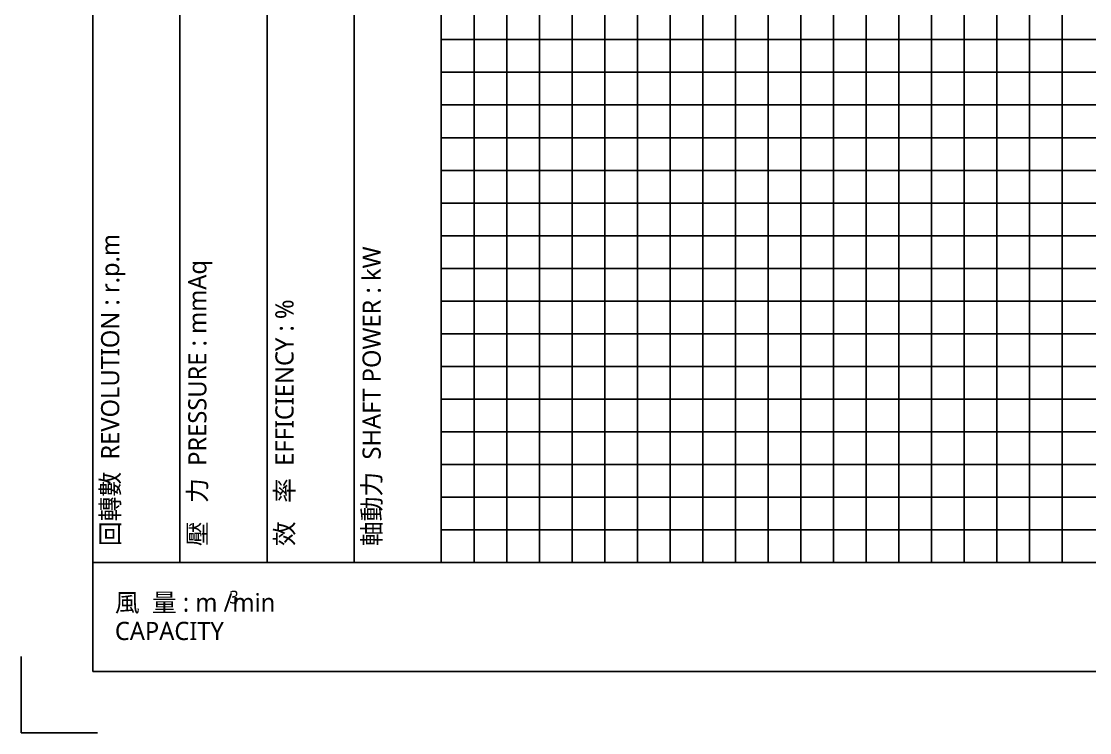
# Model space of a CAD drawing. Extents: x -58 to 229, y -23 to 183.
# Drawn here: x -57.8 to 89.3, y -23.4 to 74.5 of the extents above; entities that cross this region are included whole.
import ezdxf

# ---------------------------------------------------------------- set-up
doc = ezdxf.new("R2010")
doc.units = 0
doc.header["$LTSCALE"] = 0.25
doc.styles.add('한글', font='malgun.ttf')

msp = doc.modelspace()

# ---------------------------------------------------------------- linework, layer by layer
at = {"color": 7, "linetype": 'Continuous'}
for q in [(-48, 175), (219, -15)]:
    msp.add_line((-48, -15), q, dxfattribs=at)
at = {"color": 4, "linetype": 'Continuous'}
for p, q in [((-36, 0), (-36, 135)), ((-24, 0), (-24, 135)), ((-12, 0), (-12, 135)), ((0, 0), (0, 135)), ((9, 0), (9, 135)), ((18, 0), (18, 135)), ((27, 0), (27, 135)), ((36, 0), (36, 135)), ((45, 0), (45, 135)), ((54, 0), (54, 135)), ((63, 0), (63, 135)), ((72, 0), (72, 135)), ((81, 0), (81, 135)), ((0, 72), (159, 72)), ((0, 63), (159, 63)), ((0, 54), (159, 54)), ((0, 45), (159, 45)), ((0, 36), (159, 36)), ((0, 27), (159, 27)), ((0, 18), (159, 18)), ((0, 9), (159, 9)), ((0, 0), (-48, 0)), ((0, 0), (159, 0))]:
    msp.add_line(p, q, dxfattribs=at)
at = {"color": 5, "linetype": 'Continuous'}
for p, q in [((4.5, 0), (4.5, 135)), ((13.5, 0), (13.5, 135)), ((22.5, 0), (22.5, 135)), ((31.5, 0), (31.5, 135)), ((40.5, 0), (40.5, 135)), ((49.5, 0), (49.5, 135)), ((58.5, 0), (58.5, 135)), ((67.5, 0), (67.5, 135)), ((76.5, 0), (76.5, 135)), ((85.5, 0), (85.5, 135)), ((0, 67.5), (159, 67.5)), ((0, 58.5), (159, 58.5)), ((0, 49.5), (159, 49.5)), ((0, 40.5), (159, 40.5)), ((0, 31.5), (159, 31.5)), ((0, 22.5), (159, 22.5)), ((0, 13.5), (159, 13.5)), ((0, 4.5), (159, 4.5))]:
    msp.add_line(p, q, dxfattribs=at)
at = {"color": 5}
msp.add_lwpolyline([(-47.33, -23.43), (-57.83, -23.43), (-57.83, -12.93)], dxfattribs=at)

# ---------------------------------------------------------------- texts
at = {"color": 2, "linetype": 'Continuous', "style": '한글'}
for s, p in [('回轉數  REVOLUTION : r.p.m', (-44.35, 2.26)), ('軸動力  SHAFT POWER : kW', (-8.35, 2.26)), ('壓   力  PRESSURE : mmAq', (-32.35, 2.26)), ('效   率  EFFICIENCY : %', (-20.35, 2.26))]:
    msp.add_text(s, height=2.5, rotation=90, dxfattribs=at).set_placement(p)
for s, height, p in [('風  量 : m /min', 2.5, (-44.95, -6.76)), ('3', 1.75, (-29.19, -5.63)), ('CAPACITY', 2.5, (-44.95, -10.67))]:
    msp.add_text(s, height=height, dxfattribs=at).set_placement(p)

doc.saveas('drawing.dxf')
